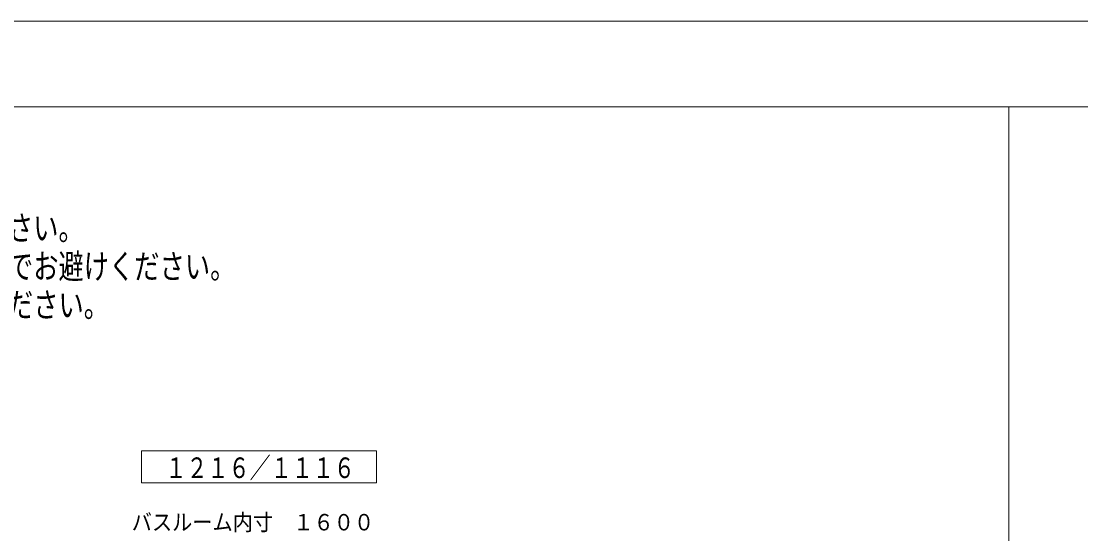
# Model space of a CAD drawing. Units: millimetres on the paper. Extents: x -305 to 305, y -152 to 152.
# Drawn here: x -166.7 to -42.8, y 88.5 to 148.5 of the extents above; entities that cross this region are included whole.
import ezdxf
from ezdxf.enums import TextEntityAlignment as Align

# ---------------------------------------------------------------- set-up
doc = ezdxf.new("R2010")
doc.units = ezdxf.units.MM
for name, color, linetype, lineweight in [('0-0_0', 7, 'Continuous', 9), ('0-1_VIEW0002', 7, 'Continuous', 9), ('0-3_図面枠', 3, 'Continuous', 9), ('0-4_DEFPOINTS', 7, 'Continuous', 9)]:
    doc.layers.add(name, color=color, linetype=linetype, lineweight=lineweight)
doc.styles.add('ＭＳ ゴシック', font='')
doc.styles.get('ＭＳ ゴシック').set_extended_font_data('MS Gothic')

msp = doc.modelspace()

# ---------------------------------------------------------------- linework, layer by layer
at = {"layer": '0-0_0', "color": 4}
msp.add_line((-51.21, 138.502), (-51.21, -123.498), dxfattribs=at)
at = {"layer": '0-1_VIEW0002'}
for p, q in [((-152.631, 94.49), (-152.631, 98.24)), ((-152.631, 98.24), (-125.131, 98.24)), ((-125.131, 94.49), (-125.131, 98.24)), ((-152.631, 94.49), (-125.131, 94.49))]:
    msp.add_line(p, q, dxfattribs=at)
at = {"layer": '0-3_図面枠'}
msp.add_lwpolyline([(-291.017, -138.498), (108.983, -138.498), (108.983, 138.502), (-291.017, 138.502)], close=True, dxfattribs=at)
at = {"layer": '0-4_DEFPOINTS'}
msp.add_line((118.983, 148.502), (-301.017, 148.502), dxfattribs=at)

# ---------------------------------------------------------------- texts
at = {"layer": '0-0_0', "style": 'ＭＳ ゴシック', "width": 0.75}
for s, p in [('※窓サッシおよび壁パネル開口の寸法をご確認の上、窓枠サイズをお選びください。', (-271.676, 122.003)), ('※下図の斜線部範囲をこえて開口すると、壁パネルの破損の原因となりますのでお避けください。', (-271.676, 117.507)), ('※取付器具によって開口範囲が変わる可能性があります。開口の際はご注意ください。', (-271.676, 113.011))]:
    msp.add_text(s, height=2.889, dxfattribs=at).set_placement(p, align=Align.BOTTOM_LEFT)
at = {"layer": '0-1_VIEW0002', "style": 'ＭＳ ゴシック'}
for s, height, width, p in [('\u3000１２１６／１１１６\u3000', 2.405, 0.75, (-152.275, 94.341)), ('バスルーム内寸\u3000１６００', 1.924, 0.9, (-153.756, 88.353))]:
    msp.add_text(s, height=height, dxfattribs=dict(at, width=width)).set_placement(p, align=Align.BOTTOM_LEFT)

doc.saveas('drawing.dxf')
